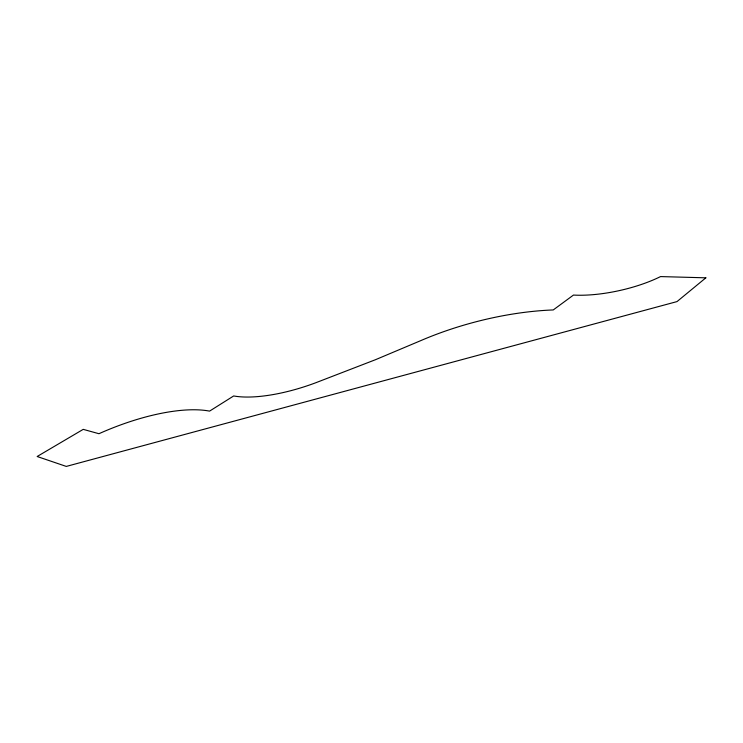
<?xml version="1.0" encoding="UTF-8"?>
<svg xmlns="http://www.w3.org/2000/svg" width="743" height="743" viewBox="0 0 743 743"><rect width="100%" height="100%" fill="white"/><g stroke="black" fill="none" stroke-linecap="round" stroke-linejoin="round"><path stroke-width="1.11" d="M705.85 277.826L677.003 301.593L66.285 466.418L37.15 456.508L83.225 429.361L98.94 433.717A121.936 44.738 -23.6 0 1 209.572 411.12L233.683 395.954A87.451 29.757 -19 0 0 316.072 382.636L375.484 359.705L420.241 340.851A165.68 68.077 -14.9 0 1 553.247 309.942L573.466 295.064A71.189 23.479 -12.7 0 0 660.546 276.582L705.85 277.826"/></g></svg>
